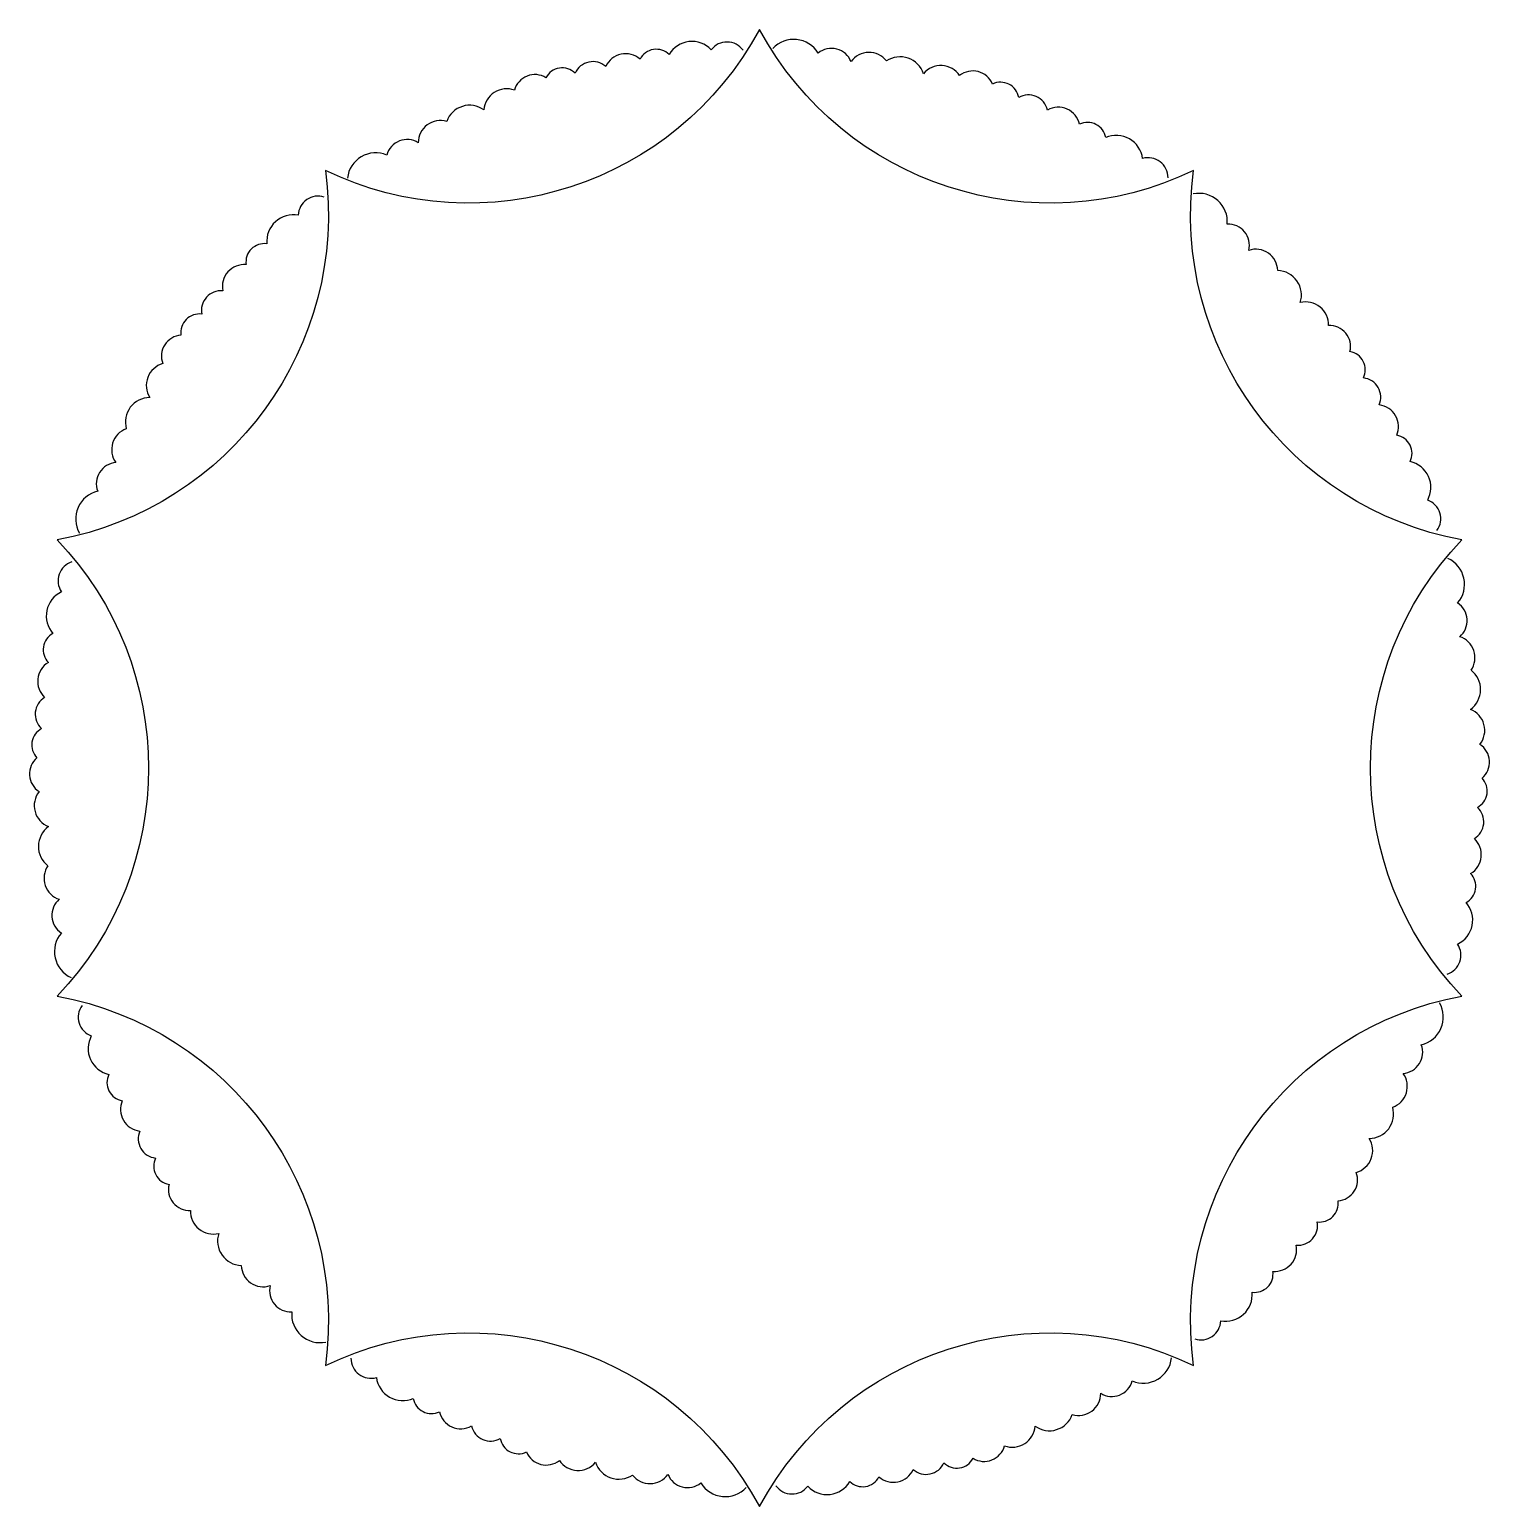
# Model space of a CAD drawing. Header units: feet. Extents: x -0.49 to 0.49, y -0.5 to 0.5.
import ezdxf

# ---------------------------------------------------------------- set-up
doc = ezdxf.new("R2010")
doc.units = ezdxf.units.FT
doc.header["$MEASUREMENT"] = 0

msp = doc.modelspace()

# ---------------------------------------------------------------- linework, layer by layer
msp.add_lwpolyline([(0.4755, 0.1545, -0.4), (0.2939, 0.4045, -0.4), (0, 0.5, -0.4), (-0.2939, 0.4045, -0.4), (-0.4755, 0.1545, -0.4), (-0.4755, -0.1545, -0.4), (-0.2939, -0.4045, -0.4), (0, -0.5, -0.4), (0.2939, -0.4045, -0.4), (0.4755, -0.1545, -0.4)], format="xyb", close=True)
for points in [[(-0.0111, 0.486, 0.5), (-0.0327, 0.4863, 0.5), (-0.0612, 0.4831, 0.5), (-0.0809, 0.48, 0.5), (-0.1041, 0.475, 0.5), (-0.1249, 0.4705, 0.5), (-0.1446, 0.4674, 0.5), (-0.1659, 0.4589, 0.5), (-0.1866, 0.4456, 0.5), (-0.2118, 0.4378, 0.5), (-0.231, 0.4234, 0.5), (-0.2524, 0.415, 0.5), (-0.279, 0.3994, 0.5)], [(0.2766, 0.3997, 0.5), (0.2594, 0.4127, 0.5), (0.2344, 0.4268, 0.5), (0.2167, 0.4359, 0.5), (0.195, 0.4455, 0.5), (0.1755, 0.454, 0.5), (0.1578, 0.4631, 0.5), (0.1355, 0.4688, 0.5), (0.111, 0.4701, 0.5), (0.086, 0.4787, 0.5), (0.062, 0.4783, 0.5), (0.0397, 0.4841, 0.5), (0.0091, 0.4871, 0.5)], [(-0.2947, 0.3866, 0.5), (-0.3123, 0.3743, 0.5), (-0.3335, 0.3549, 0.5), (-0.3476, 0.3408, 0.5), (-0.3634, 0.3231, 0.5), (-0.3776, 0.3073, 0.5), (-0.3917, 0.2931, 0.5), (-0.404, 0.2738, 0.5), (-0.4128, 0.2508, 0.5), (-0.4287, 0.2297, 0.5), (-0.4358, 0.2068, 0.5), (-0.4481, 0.1874, 0.5), (-0.4605, 0.1591, 0.5)], [(0.4587, 0.1608, 0.5), (0.4524, 0.1814, 0.5), (0.4405, 0.2075, 0.5), (0.4315, 0.2253, 0.5), (0.4196, 0.2458, 0.5), (0.4089, 0.2641, 0.5), (0.3998, 0.2819, 0.5), (0.3852, 0.2996, 0.5), (0.3661, 0.3151, 0.5), (0.3509, 0.3368, 0.5), (0.3313, 0.3505, 0.5), (0.3167, 0.3683, 0.5), (0.2937, 0.3887, 0.5)], [(0.4656, -0.1396, 0.5), (0.4726, -0.1192, 0.5), (0.4784, -0.0911, 0.5), (0.4815, -0.0714, 0.5), (0.484, -0.0478, 0.5), (0.4861, -0.0267, 0.5), (0.4892, -0.0069, 0.5), (0.4878, 0.016, 0.5), (0.4814, 0.0397, 0.5), (0.4818, 0.0662, 0.5), (0.4741, 0.0889, 0.5), (0.4727, 0.1118, 0.5), (0.4661, 0.1419, 0.5)], [(-0.4656, 0.1396, 0.5), (-0.4726, 0.1192, 0.5), (-0.4784, 0.0911, 0.5), (-0.4815, 0.0714, 0.5), (-0.484, 0.0478, 0.5), (-0.4861, 0.0267, 0.5), (-0.4892, 0.0069, 0.5), (-0.4878, -0.016, 0.5), (-0.4814, -0.0397, 0.5), (-0.4818, -0.0662, 0.5), (-0.4741, -0.0889, 0.5), (-0.4727, -0.1118, 0.5), (-0.4661, -0.1419, 0.5)], [(0.2947, -0.3866, 0.5), (0.3123, -0.3743, 0.5), (0.3335, -0.3549, 0.5), (0.3476, -0.3408, 0.5), (0.3634, -0.3231, 0.5), (0.3776, -0.3073, 0.5), (0.3917, -0.2931, 0.5), (0.404, -0.2738, 0.5), (0.4128, -0.2508, 0.5), (0.4287, -0.2297, 0.5), (0.4358, -0.2068, 0.5), (0.4481, -0.1874, 0.5), (0.4605, -0.1591, 0.5)], [(-0.4587, -0.1608, 0.5), (-0.4524, -0.1814, 0.5), (-0.4405, -0.2075, 0.5), (-0.4315, -0.2253, 0.5), (-0.4196, -0.2458, 0.5), (-0.4089, -0.2641, 0.5), (-0.3998, -0.2819, 0.5), (-0.3852, -0.2996, 0.5), (-0.3661, -0.3151, 0.5), (-0.3509, -0.3368, 0.5), (-0.3313, -0.3505, 0.5), (-0.3167, -0.3683, 0.5), (-0.2937, -0.3887, 0.5)], [(-0.2766, -0.3997, 0.5), (-0.2594, -0.4127, 0.5), (-0.2344, -0.4268, 0.5), (-0.2167, -0.4359, 0.5), (-0.195, -0.4455, 0.5), (-0.1755, -0.454, 0.5), (-0.1578, -0.4631, 0.5), (-0.1355, -0.4688, 0.5), (-0.111, -0.4701, 0.5), (-0.086, -0.4787, 0.5), (-0.062, -0.4783, 0.5), (-0.0397, -0.4841, 0.5), (-0.0091, -0.4871, 0.5)], [(0.0111, -0.486, 0.5), (0.0327, -0.4863, 0.5), (0.0612, -0.4831, 0.5), (0.0809, -0.48, 0.5), (0.1041, -0.475, 0.5), (0.1249, -0.4705, 0.5), (0.1446, -0.4674, 0.5), (0.1659, -0.4589, 0.5), (0.1866, -0.4456, 0.5), (0.2118, -0.4378, 0.5), (0.231, -0.4234, 0.5), (0.2524, -0.415, 0.5), (0.279, -0.3994, 0.5)]]:
    msp.add_lwpolyline(points, format="xyb")

doc.saveas('drawing.dxf')
